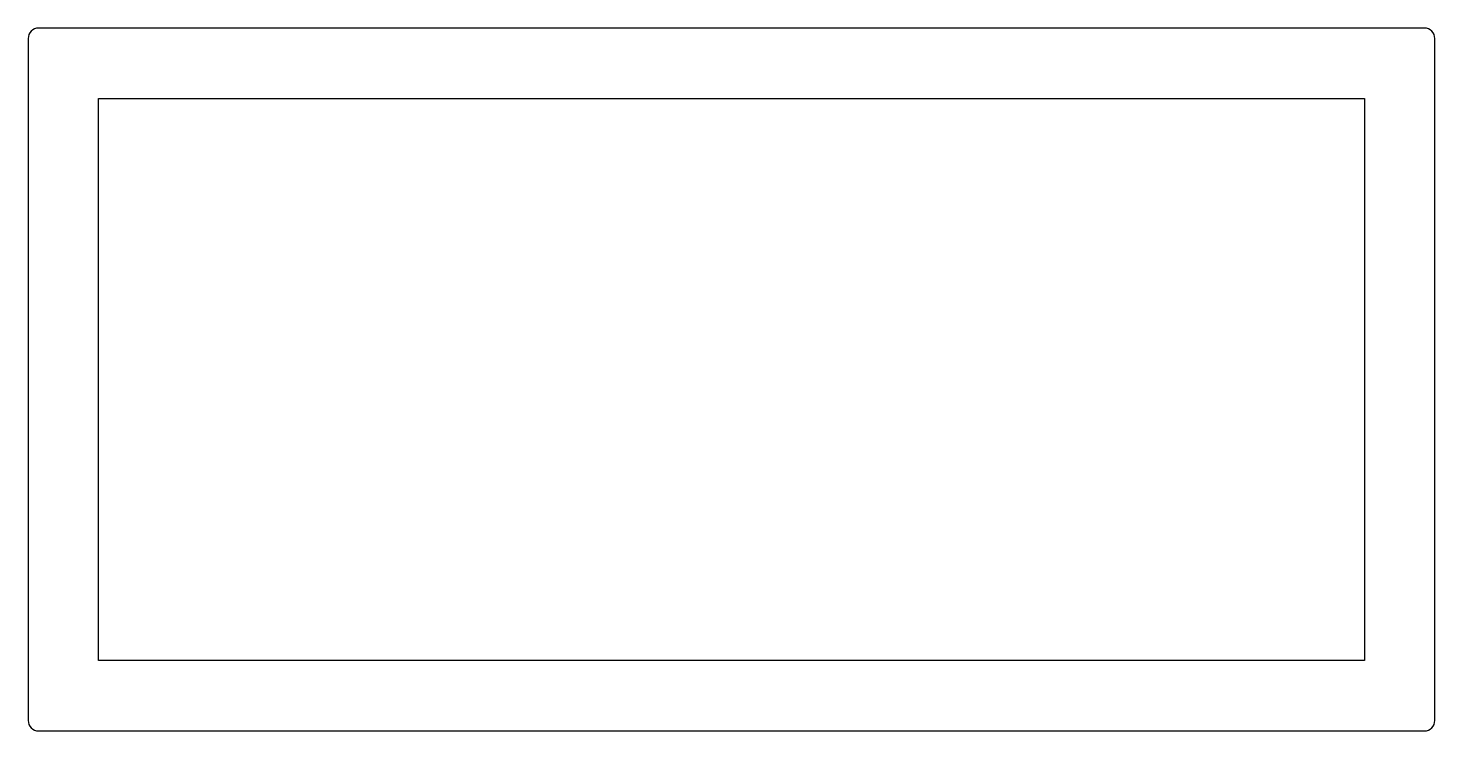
# Model space of a CAD drawing. Extents: x 1450 to 1490, y 2258.2 to 2278.2.
import ezdxf

# ---------------------------------------------------------------- set-up
doc = ezdxf.new("R2010")
doc.units = 0
doc.layers.get('0').update_dxf_attribs({"linetype": 'CONTINUOUS'})

msp = doc.modelspace()

# ---------------------------------------------------------------- linework, layer by layer
at = {"color": 0}
for p, q in [((1489.657, 2278.172), (1450.257, 2278.172)), ((1449.957, 2277.872), (1449.957, 2258.472)), ((1489.957, 2258.472), (1489.957, 2277.872)), ((1451.957, 2260.172), (1451.957, 2276.172)), ((1451.957, 2276.172), (1487.957, 2276.172)), ((1487.957, 2276.172), (1487.957, 2260.172)), ((1487.957, 2260.172), (1451.957, 2260.172)), ((1450.257, 2258.172), (1489.657, 2258.172))]:
    msp.add_line(p, q, dxfattribs=at)
for centre, start, end in [((1450.257, 2277.872), 90, 180), ((1489.657, 2277.872), 360, 90), ((1450.257, 2258.472), 180, 270), ((1489.657, 2258.472), 270, 0)]:
    msp.add_arc(centre, 0.3, start, end, dxfattribs=at)

doc.saveas('drawing.dxf')
